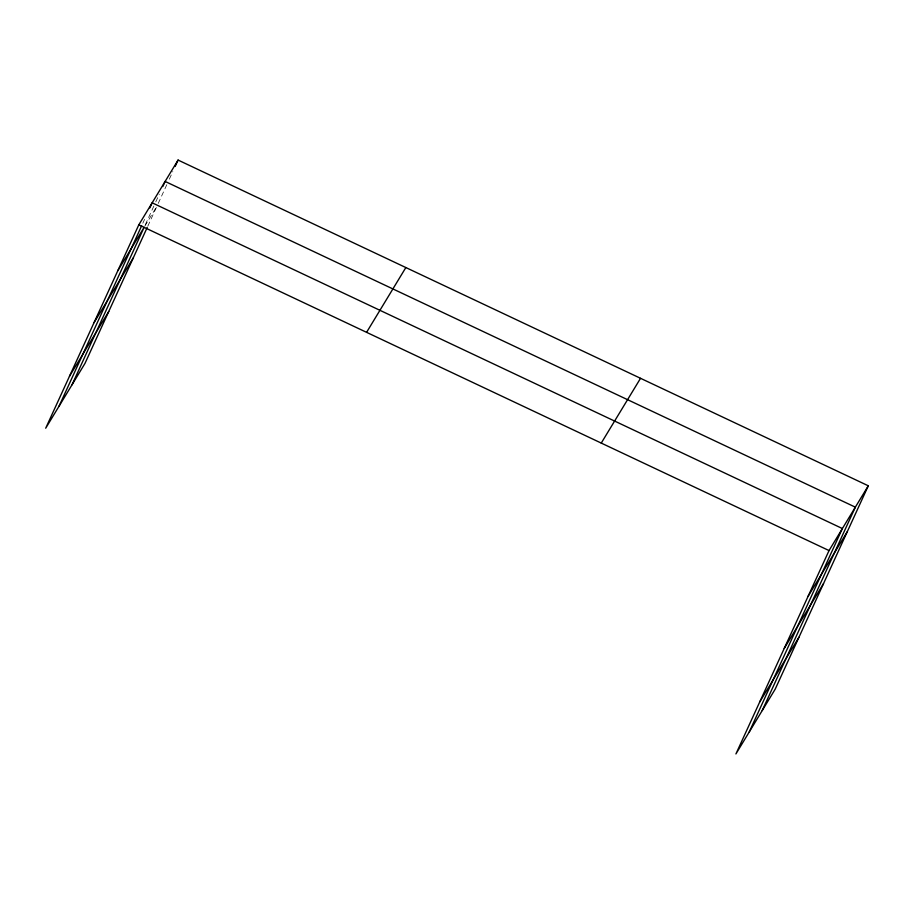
<?xml version="1.0" encoding="UTF-8"?>
<svg xmlns="http://www.w3.org/2000/svg" width="914" height="914" viewBox="0 0 914 914"><rect width="100%" height="100%" fill="white"/><g stroke="black" fill="none" stroke-linecap="round" stroke-linejoin="round"><path stroke-width="0.69" stroke-dasharray="4.57 3.43" d="M142.824 223.21L144.572 219.383M145.292 224.764L155.209 203.102M155.791 201.834L159.287 194.179M147.794 226.215L156.5 207.204M158.248 203.388L166.999 184.274M169.33 179.178L172.826 171.535M144.846 226.124L156.363 207.124"/><path stroke-width="1.37" d="M868.3 485.791L829.032 550.571L735.919 753.936L775.198 689.156L868.3 485.791L178.081 160.064L138.802 224.844L45.7 428.209L84.968 363.429L147.211 227.483M59.056 406.182L141.659 225.758M149.827 207.912L152.158 202.817L842.377 528.543L749.274 731.908M72.012 384.805L144.126 227.312L117.803 270.715M162.783 186.536L165.126 181.44L855.344 507.167L762.23 710.532M175.168 166.439L178.081 160.064M94.016 322.688L133.284 257.908M69.498 376.237L108.766 311.457M366.583 332.33L405.85 267.551M601.252 443.084L640.531 378.305M808.033 596.431L847.301 531.651M784.235 648.414L823.503 583.635M759.717 701.963L798.985 637.184M138.802 224.844L829.032 550.571"/></g></svg>
